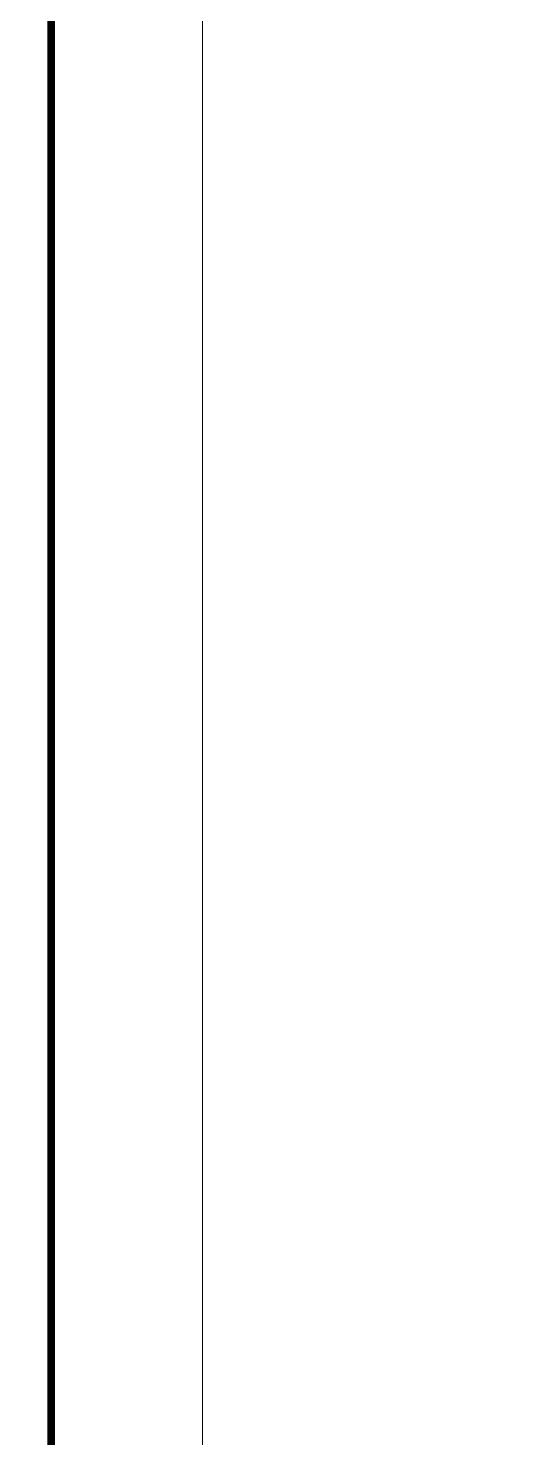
# Model space of a CAD drawing. Extents: x 116425 to 211028, y 11881 to 56060.
# Drawn here: x 168400 to 170043, y 20839 to 25502 of the extents above; entities that cross this region are included whole.
import ezdxf
from ezdxf.xclip import XClip

# ---------------------------------------------------------------- set-up
doc = ezdxf.new("R2010")
doc.units = 0
doc.header["$LTSCALE"] = 1000
doc.header["$MEASUREMENT"] = 0
doc.header["$XCLIPFRAME"] = 0
for name, color, linetype in [('13#楼幕墙$0$A-C_玻璃幕墙', 140, 'Continuous'), ('13#楼幕墙$0$A-TECH_结构', 21, 'Continuous'), ('X-104 13#平面$0$A-TECH_结构', 21, 'Continuous')]:
    doc.layers.add(name, color=color, linetype=linetype)
doc.layers.add('X-104 13#平面$0$000套内', color=226, linetype='Continuous', lineweight=30, plot=False)

# ---------------------------------------------------------------- blocks, each defined once
blk = doc.blocks.new('13#楼幕墙')
at = {"layer": '13#楼幕墙$0$A-C_玻璃幕墙'}
blk.add_lwpolyline([(4492.6, 15500), (-900, 15500), (-900, -1700), (22100, -1700), (22100, -1100), (58400, -1100), (58400, 18959.9), (53293.2, 23245), (37800, 14300), (37800, 10200), (12500, 10200), (4492.6, 15500)], dxfattribs=at)
at = {"layer": '13#楼幕墙$0$A-TECH_结构'}
blk.add_lwpolyline([(4402.3, 77600), (-600, 77600), (-600, 60000), (21800, 60000), (21800, 61600), (58100, 61600), (58100, 81220), (53261.3, 85280.2), (38100, 76526.8), (38100, 72300), (12409.7, 72300), (4402.3, 77600)], dxfattribs=at)
blk = doc.blocks.new('X-104 13#平面$0$A$C0BB3323F')
at = {"layer": 'Defpoints'}
blk.add_lwpolyline([(59300, 600), (59300, 20660), (54205, 24935), (38700, 16000), (38700, 11900), (13400, 11900), (5392.6, 17200), (0, 17200), (0, 0), (23000, 0), (23000, 600)], close=True, dxfattribs=at)
blk = doc.blocks.new('X-104 13#平面')
at = {"layer": 'X-104 13#平面$0$000套内'}
blk.add_lwpolyline([(4100, 77750), (4100, 68700), (-750, 68700), (-750, 59850), (21950, 59850), (21950, 61450), (58250, 61450), (58250, 71300), (48400, 71300), (48400, 73450), (53400, 73450), (53400, 80500), (58250, 80500), (58250, 81290.1), (53289, 85452.6), (37950, 76613.3), (37950, 72450), (12454.9, 72450), (4447.4, 77750)], close=True, dxfattribs=at)
blk.add_lwpolyline([(7100, -1550), (21950, -1550), (21950, -950), (48400, -950), (48400, 11050), (53400, 11050), (53400, 18100), (58250, 18100), (58250, 18890), (53289.1, 23052.7), (37950, 14213.3), (37950, 10050), (12454.9, 10050), (4447.4, 15350), (4100, 15350), (4100, 6300), (7100, 6300), (7100, -1550)], dxfattribs=at)
blk.add_blockref('X-104 13#平面$0$A$C0BB3323F', (-900, -1700))
at = {"layer": 'X-104 13#平面$0$A-TECH_结构'}
blk.add_blockref('13#楼幕墙', (0, 0), dxfattribs=at)
blk = doc.blocks.new('图框-A1+1-4')
at = {"const_width": 0.05}
blk.add_lwpolyline([(0, 0), (1051, 0), (1051, 594), (0, 594)], close=True, dxfattribs=at)
blk = doc.blocks.new('图签信息')
at = {"const_width": 0.5}
blk.add_lwpolyline([(-65, 0), (0, 0), (0, 500.5), (-65, 500.5)], close=True, dxfattribs=at)
blk = doc.blocks.new('图签-A1')
at = {"color": 2}
blk.add_blockref('图签信息', (0, 0), dxfattribs=at)
blk = doc.blocks.new('图框-A1')
at = {"const_width": 0.05}
blk.add_lwpolyline([(0, 0), (841, 0), (841, 594), (0, 594)], close=True, dxfattribs=at)

msp = doc.modelspace()

# ---------------------------------------------------------------- block references
at = {"xscale": 50, "yscale": 50, "zscale": 50}
for name, p in [('图框-A1+1-4', (116426.7, 15258.1)), ('图框-A1', (168976.7, 15258.1)), ('图签-A1', (168476.7, 15758.1))]:
    msp.add_blockref(name, p, dxfattribs=at)
ref = msp.add_blockref('X-104 13#平面', (135059.8, 23721.2))
XClip(ref).set_block_clipping_path([(47300.0000000066, 8199.9999999998), (54100.0000000072, 18799.9999999998)])
ref = msp.add_blockref('X-104 13#平面', (144576.5, -38678.8))
XClip(ref).set_block_clipping_path([(47300.0000000066, 70599.9999999998), (54100.0000000072, 81199.9999999998)])

doc.saveas('drawing.dxf')
